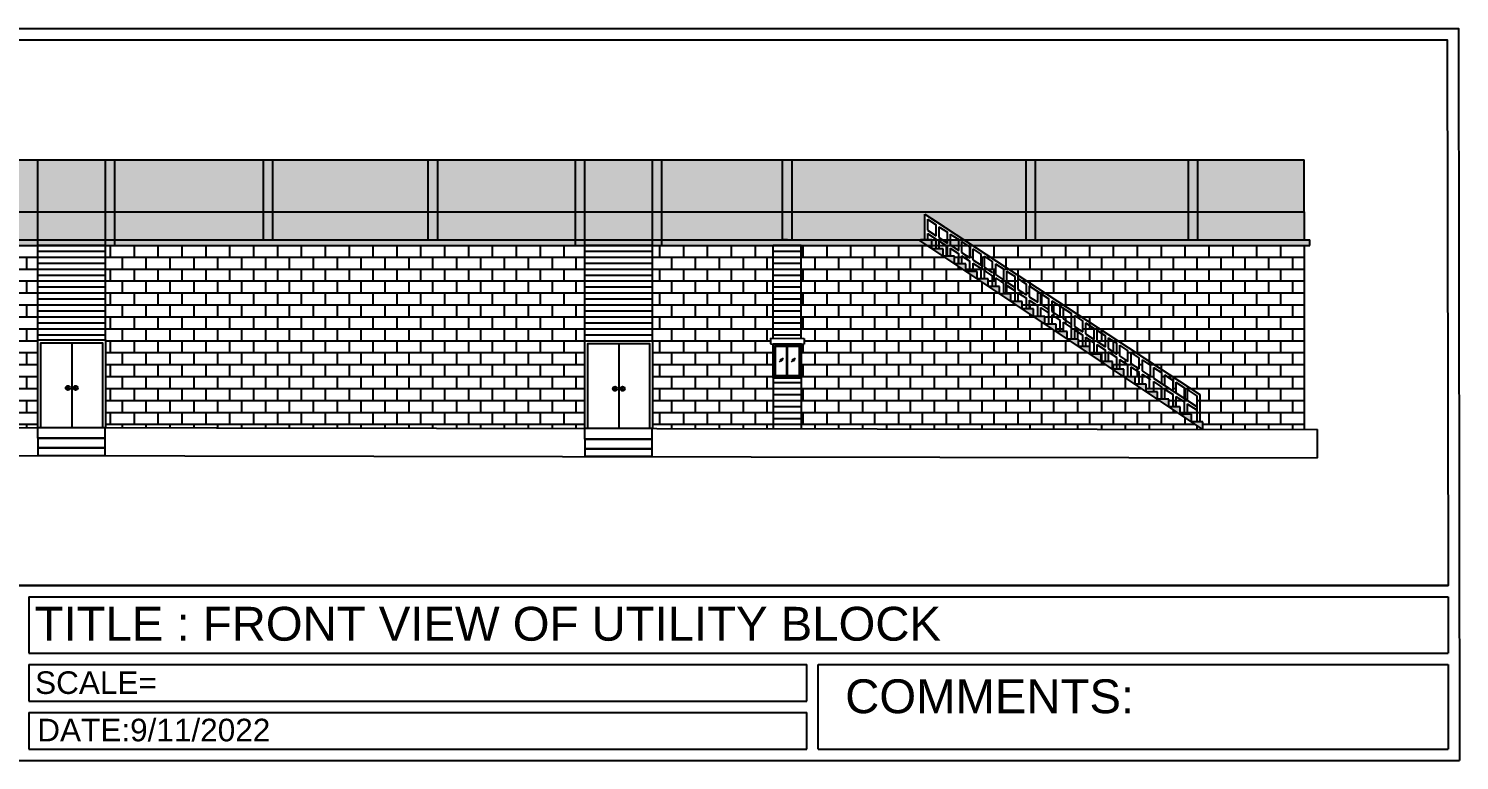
# Model space of a CAD drawing. Header units: inches. Extents: x 2770 to 5455, y -1794 to 2520.
# Drawn here: x 3809 to 5330, y -1794 to -1016 of the extents above; entities that cross this region are included whole.
import ezdxf

# ---------------------------------------------------------------- set-up
doc = ezdxf.new("R2010")
doc.units = ezdxf.units.IN
for name, color, linetype in [('bricks', 202, 'Continuous'), ('doors and windows', 220, 'Continuous'), ('elevation', 92, 'Continuous')]:
    doc.layers.add(name, color=color, linetype=linetype)
doc.styles.get("Standard").update_dxf_attribs({"font": 'arial.ttf', "height": 42})
pattern_1 = [(0, (-1349.237, -2769.8536), (1e-15, 6.35), [])]
pattern_2 = [(0, (-1349.237, -2769.854), (0, 12.7), []), (90, (-1349.237, -2769.854), (-25.4, 2e-15), [12.7, -12.7]), (90, (-1336.537, -2769.854), (-25.4, 2e-15), [-12.7, 12.7])]
pattern_3 = [(50, (-1349.237, -2769.8536), (4.5546167, -0.3984771), [0.47625, -5.23875]), (355, (-1349.237, -2769.8536), (-0.8810855, 4.776421), [0.381, -4.1910146]), (100.451445, (-1348.8574, -2769.8868), (3.6735312, 4.3779438), [0.4047502, -4.452256]), (46.1842, (-1349.237, -2768.5836), (6.776976, -1.051058), [0.714375, -7.858125]), (96.63556, (-1348.672, -2768.671), (5.9351034, 6.185653), [0.6071256, -6.67839]), (351.18415, (-1349.237, -2768.5836), (5.935103, 6.185653), [0.571499, -6.286493]), (21, (-1348.602, -2768.901), (3.7903598, -2.55663), [0.47625, -5.23875]), (326, (-1348.602, -2768.901), (1.5450507, 4.604699), [0.381, -4.191]), (71.451445, (-1348.286, -2769.114), (5.3354105, 2.0480692), [0.4047502, -4.4522484]), (37.5, (-1349.237, -2769.8536), (0.0772151, 2.11387597), [0, -4.1402, 0, -4.2545, 0, -4.206875]), (7.5, (-1349.237, -2769.8536), (1.6704916, 2.5045144), [0, -2.4257, 0, -4.04495, 0, -1.603375]), (327.5, (-1350.653, -2769.8536), (3.3897649, -0.1432186), [0, -1.5875, 0, -4.953, 0, -6.57225]), (317.5, (-1351.288, -2769.8536), (3.7032295, 0.6356623), [0, -2.06375, 0, -3.2893, 0, -4.66725])]
pattern_4 = [(50, (-1349.237, -2769.8536), (1.8218467, -0.15939086), [0.1905, -2.0955]), (355, (-1349.237, -2769.8536), (-0.3524342, 1.91056845), [0.1524, -1.67640584]), (100.451445, (-1349.0851, -2769.8669), (1.46941247, 1.7511775), [0.1619001, -1.78090245]), (46.1842, (-1349.237, -2769.3456), (2.7107904, -0.4204233), [0.28575, -3.14325]), (96.635558, (-1349.011, -2769.3806), (2.3740413, 2.4742612), [0.2428502, -2.6713561]), (351.18415, (-1349.237, -2769.3456), (2.3740413, 2.4742612), [0.2285997, -2.5145973]), (21, (-1348.983, -2769.4726), (1.5161439, -1.02265198), [0.1905, -2.0955]), (326, (-1348.983, -2769.4726), (0.6180203, 1.84187966), [0.1524, -1.6764]), (71.451445, (-1348.8566, -2769.5578), (2.1341642, 0.8192277), [0.1619001, -1.7808994]), (37.5, (-1349.2369, -2769.8536), (0.03088603, 0.84555039), [0, -1.65608, 0, -1.7018, 0, -1.68275]), (7.5, (-1349.2369, -2769.8536), (0.66819663, 1.00180575), [0, -0.97028, 0, -1.61798, 0, -0.64135]), (327.5, (-1349.80335, -2769.8536), (1.35590595, -0.05728744), [0, -0.635, 0, -1.9812, 0, -2.6289]), (317.5, (-1350.0573, -2769.8536), (1.48129181, 0.2542649), [0, -0.8255, 0, -1.31572, 0, -1.8669])]

msp = doc.modelspace()

# ---------------------------------------------------------------- hatches: boundary and pattern name
at = {"true_color": 0x636466}
h = msp.add_hatch(dxfattribs=at)
h.set_pattern_fill('AR-CONC', color=251, scale=0.01)
h.set_pattern_definition(pattern_4)
h.paths.add_polyline_path([(3490.9, -1155.3), (3480.9, -1155.3), (3480.9, -1210.3), (3490.9, -1210.3)])
h.paths.add_polyline_path([(3490.9, -1210.3), (3480.9, -1210.3), (3480.9, -1240.3), (3490.9, -1240.3)])
h.paths.add_polyline_path([(3640.8, -1155.3), (3630.8, -1155.3), (3630.8, -1210.3), (3640.8, -1210.3)])
h.paths.add_polyline_path([(3640.8, -1210.3), (3630.8, -1210.3), (3630.8, -1240.3), (3640.8, -1240.3)])
h.paths.add_polyline_path([(3818.7, -1155.3), (3808.7, -1155.3), (3808.7, -1210.3), (3818.7, -1210.3)])
h.paths.add_polyline_path([(3818.7, -1210.3), (3808.7, -1210.3), (3808.7, -1240.3), (3818.7, -1240.3)])
h.paths.add_polyline_path([(3900.4, -1155.3), (3890.4, -1155.3), (3890.4, -1210.3), (3900.4, -1210.3)])
h.paths.add_polyline_path([(3900.4, -1210.3), (3890.4, -1210.3), (3890.4, -1240.3), (3900.4, -1240.3)])
h.paths.add_polyline_path([(4068.2, -1155.3), (4058.2, -1155.3), (4058.2, -1210.3), (4068.2, -1210.3)])
h.paths.add_polyline_path([(4068.2, -1210.3), (4058.2, -1210.3), (4058.2, -1240.3), (4068.2, -1240.3)])
h.paths.add_polyline_path([(4243.5, -1155.3), (4233.5, -1155.3), (4233.5, -1210.3), (4243.5, -1210.3)])
h.paths.add_polyline_path([(4243.5, -1210.3), (4233.5, -1210.3), (4233.5, -1240.3), (4243.5, -1240.3)])
h.paths.add_polyline_path([(4400.4, -1155.3), (4390.4, -1155.3), (4390.4, -1210.3), (4400.4, -1210.3)])
h.paths.add_polyline_path([(4400.4, -1210.3), (4390.4, -1210.3), (4390.4, -1240.3), (4400.4, -1240.3)])
h.paths.add_polyline_path([(4482.2, -1155.3), (4472.2, -1155.3), (4472.2, -1210.3), (4482.2, -1210.3)])
h.paths.add_polyline_path([(4482.2, -1210.3), (4472.2, -1210.3), (4472.2, -1240.3), (4482.2, -1240.3)])
h.paths.add_polyline_path([(4620.7, -1155.3), (4610.7, -1155.3), (4610.7, -1210.3), (4620.7, -1210.3)])
h.paths.add_polyline_path([(4620.7, -1210.3), (4610.7, -1210.3), (4610.7, -1240.3), (4615.7, -1240.3), (4620.7, -1240.3)])
h.paths.add_polyline_path([(4879.2, -1155.3), (4869.2, -1155.3), (4869.2, -1210.3), (4879.2, -1210.3)])
h.paths.add_polyline_path([(4879.2, -1210.3), (4869.2, -1210.3), (4869.2, -1240.3), (4879.2, -1240.3)])
h.paths.add_polyline_path([(5051.8, -1155.3), (5041.8, -1155.3), (5041.8, -1210.3), (5051.8, -1210.3)])
h.paths.add_polyline_path([(5051.8, -1210.3), (5041.8, -1210.3), (5041.8, -1240.3), (5051.8, -1240.3)])
h = msp.add_hatch(dxfattribs=at)
h.set_pattern_fill('AR-CONC', color=251, scale=0.01)
h.set_pattern_definition(pattern_4)
h.paths.add_polyline_path([(3311.4, -1240.3), (3212.8, -1240.3), (3212.8, -1246.3), (3311.4, -1246.3)])
h.paths.add_polyline_path([(3808.7, -1240.3), (3321.4, -1240.3), (3321.4, -1246.3), (3808.7, -1246.3)])
h.paths.add_polyline_path([(4390.4, -1240.3), (3900.4, -1240.3), (3900.4, -1246.3), (4390.4, -1246.3)])
h.paths.add_polyline_path([(4472.2, -1240.3), (4400.4, -1240.3), (4400.4, -1246.3), (4472.2, -1246.3)])
h.paths.add_polyline_path([(4482.2, -1240.3), (4472.2, -1240.3), (4472.2, -1246.3), (4482.2, -1246.3)])
h.paths.add_polyline_path([(4755.4, -1240.3), (4482.2, -1240.3), (4482.2, -1246.3), (4764.4, -1246.3)])
h.paths.add_polyline_path([(5171.4, -1240.3), (4803.9, -1240.3), (4813, -1246.3), (5171.4, -1246.3)])
h.paths.add_polyline_path([(4797.9, -1240.3), (4788.9, -1240.3), (4788.9, -1245.6), (4790, -1246.3), (4797.9, -1246.3)])
h.paths.add_polyline_path([(4803.9, -1240.3), (4797.9, -1240.3), (4797.9, -1246.3), (4800.9, -1246.3), (4800.9, -1242), (4807.6, -1246.3), (4812.9, -1246.3), (4812.9, -1246.2)])
h.paths.add_polyline_path([(4773.9, -1240.3), (4769.4, -1240.3), (4769.4, -1246.3), (4773.9, -1246.3)])
h.paths.add_polyline_path([(4776.9, -1241.3), (4784.5, -1246.3), (4790, -1246.3), (4788.9, -1245.6), (4788.9, -1240.3), (4785.9, -1240.3), (4785.9, -1243.7), (4780.8, -1240.3), (4773.9, -1240.3), (4773.9, -1246.3), (4776.9, -1246.3)])
h.paths.add_polyline_path([(4400.4, -1240.3), (4390.4, -1240.3), (4390.4, -1246.3), (4400.4, -1246.3)])
h.paths.add_polyline_path([(3890.4, -1240.3), (3818.7, -1240.3), (3818.7, -1246.3), (3890.4, -1246.3)])
h.paths.add_polyline_path([(3900.4, -1240.3), (3890.4, -1240.3), (3890.4, -1246.3), (3900.4, -1246.3)])
h.paths.add_polyline_path([(3818.7, -1240.3), (3808.7, -1240.3), (3808.7, -1246.3), (3818.7, -1246.3)])
at = {"true_color": 0xffffff}
h = msp.add_hatch(dxfattribs=at)
h.set_pattern_fill('AR-CONC', scale=0.025)
h.set_pattern_definition(pattern_3)
h.paths.add_polyline_path([(4769.4, -1240.3), (4757.4, -1240.3), (4755.4, -1240.3), (4764.4, -1246.3), (4769.4, -1246.3)])
h.paths.add_polyline_path([(4781.4, -1249.7), (4781.4, -1257.7), (4769.4, -1249.7)])
h.paths.add_polyline_path([(4793.4, -1257.7), (4781.4, -1257.7), (4781.4, -1257.7), (4793.4, -1265.7), (4793.4, -1265.7)])
h.paths.add_polyline_path([(4817.4, -1273.7), (4817.4, -1281.7), (4805.4, -1273.7)])
h.paths.add_polyline_path([(4829.4, -1281.7), (4817.4, -1281.7), (4817.4, -1281.7), (4829.4, -1289.7), (4829.4, -1289.7)])
h.paths.add_polyline_path([(4853.4, -1297.7), (4853.4, -1305.7), (4841.4, -1297.7)])
h.paths.add_polyline_path([(4865.4, -1305.7), (4853.4, -1305.7), (4853.4, -1305.7), (4865.4, -1313.7), (4865.4, -1313.7)])
h.paths.add_polyline_path([(4889.4, -1321.7), (4889.4, -1329.7), (4877.4, -1321.7)])
h.paths.add_polyline_path([(4937.4, -1353.7), (4937.4, -1361.7), (4925.4, -1353.7)])
h.paths.add_polyline_path([(4925.4, -1345.7), (4925.4, -1353.7), (4913.4, -1345.7)])
h.paths.add_polyline_path([(4901.4, -1329.7), (4889.4, -1329.7), (4889.4, -1329.7), (4901.4, -1337.7), (4901.4, -1337.7)])
h.paths.add_polyline_path([(4949.4, -1361.7), (4937.4, -1361.7), (4937.4, -1361.7), (4949.4, -1369.7), (4949.4, -1369.7)])
h.paths.add_polyline_path([(4985.4, -1385.7), (4985.4, -1393.7), (4973.4, -1385.7)])
h.paths.add_polyline_path([(4997.4, -1393.7), (4985.4, -1393.7), (4985.4, -1393.7), (4997.4, -1401.7), (4997.4, -1401.7)])
h.paths.add_polyline_path([(5021.4, -1409.7), (5021.4, -1417.7), (5009.4, -1409.7)])
h.paths.add_polyline_path([(5033.4, -1417.7), (5021.4, -1417.7), (5021.4, -1417.7), (5033.4, -1425.7), (5033.4, -1425.7)])
h.paths.add_polyline_path([(5045.4, -1425.7), (5033.4, -1425.7), (5045.4, -1433.7), (5045.4, -1433.7)])
h = msp.add_hatch(dxfattribs=at)
h.set_pattern_fill('AR-CONC', scale=0.025)
h.set_pattern_definition(pattern_3)
h.paths.add_polyline_path([(4805.4, -1265.7), (4805.4, -1273.7), (4793.4, -1265.7)])
h.paths.add_polyline_path([(4841.4, -1289.7), (4841.4, -1297.7), (4829.4, -1289.7)])
h.paths.add_polyline_path([(4877.4, -1313.7), (4877.4, -1321.7), (4865.4, -1313.7)])
h.paths.add_polyline_path([(4913.4, -1337.7), (4913.4, -1345.7), (4901.4, -1337.7)])
h.paths.add_polyline_path([(4961.4, -1369.7), (4961.4, -1377.7), (4949.4, -1369.7)])
h.paths.add_polyline_path([(4973.4, -1377.7), (4961.4, -1377.7), (4961.4, -1377.7), (4973.4, -1385.7), (4973.4, -1385.7)])
h.paths.add_polyline_path([(5009.4, -1401.7), (5009.4, -1409.7), (4997.4, -1401.7)])
h.paths.add_polyline_path([(5057.4, -1433.7), (5057.4, -1441.7), (5045.4, -1433.7)])
at = {"layer": 'bricks', "true_color": 0xa953a0}
h = msp.add_hatch(dxfattribs=at)
h.set_pattern_fill('BRICK', color=215, scale=2)
h.set_pattern_definition(pattern_2)
h.paths.add_polyline_path([(3311.4, -1155.3), (3212.8, -1155.3), (3212.8, -1210.3), (3311.4, -1210.3)])
h.paths.add_polyline_path([(3480.9, -1155.3), (3321.4, -1155.3), (3321.4, -1210.3), (3480.9, -1210.3)])
h.paths.add_polyline_path([(3311.4, -1210.3), (3212.8, -1210.3), (3212.8, -1240.3), (3311.4, -1240.3)])
h.paths.add_polyline_path([(3480.9, -1210.3), (3321.4, -1210.3), (3321.4, -1240.3), (3480.9, -1240.3)])
h.paths.add_polyline_path([(3630.8, -1155.3), (3490.9, -1155.3), (3490.9, -1210.3), (3630.8, -1210.3)])
h.paths.add_polyline_path([(3630.8, -1210.3), (3490.9, -1210.3), (3490.9, -1240.3), (3630.8, -1240.3)])
h.paths.add_polyline_path([(3808.7, -1155.3), (3640.8, -1155.3), (3640.8, -1210.3), (3808.7, -1210.3)])
h.paths.add_polyline_path([(3808.7, -1210.3), (3640.8, -1210.3), (3640.8, -1240.3), (3808.7, -1240.3)])
h.paths.add_polyline_path([(3890.4, -1155.3), (3818.7, -1155.3), (3818.7, -1210.3), (3890.4, -1210.3)])
h.paths.add_polyline_path([(3890.4, -1210.3), (3818.7, -1210.3), (3818.7, -1240.3), (3890.4, -1240.3)])
h.paths.add_polyline_path([(4058.2, -1155.3), (3900.4, -1155.3), (3900.4, -1210.3), (4058.2, -1210.3)])
h.paths.add_polyline_path([(4058.2, -1210.3), (3900.4, -1210.3), (3900.4, -1240.3), (4058.2, -1240.3)])
h.paths.add_polyline_path([(4233.5, -1155.3), (4068.2, -1155.3), (4068.2, -1210.3), (4233.5, -1210.3)])
h.paths.add_polyline_path([(4233.5, -1210.3), (4068.2, -1210.3), (4068.2, -1240.3), (4233.5, -1240.3)])
h.paths.add_polyline_path([(4390.4, -1155.3), (4243.5, -1155.3), (4243.5, -1210.3), (4390.4, -1210.3)])
h.paths.add_polyline_path([(4390.4, -1210.3), (4243.5, -1210.3), (4243.5, -1240.3), (4390.4, -1240.3)])
h.paths.add_polyline_path([(4472.2, -1155.3), (4400.4, -1155.3), (4400.4, -1210.3), (4472.2, -1210.3)])
h.paths.add_polyline_path([(4472.2, -1210.3), (4400.4, -1210.3), (4400.4, -1240.3), (4472.2, -1240.3)])
h.paths.add_polyline_path([(4610.7, -1155.3), (4482.2, -1155.3), (4482.2, -1210.3), (4610.7, -1210.3)])
h.paths.add_polyline_path([(4610.7, -1210.3), (4482.2, -1210.3), (4482.2, -1240.3), (4610.7, -1240.3)])
h.paths.add_polyline_path([(4869.2, -1155.3), (4620.7, -1155.3), (4620.7, -1210.3), (4869.2, -1210.3)])
h.paths.add_polyline_path([(4761.9, -1212.8), (4782, -1226), (4803.9, -1240.3), (4869.2, -1240.3), (4869.2, -1210.3), (4620.7, -1210.3), (4620.7, -1240.3), (4761.9, -1240.3), (4761.9, -1222.3)])
h.paths.add_polyline_path([(5041.8, -1155.3), (4879.2, -1155.3), (4879.2, -1210.3), (5041.8, -1210.3)])
h.paths.add_polyline_path([(5041.8, -1210.3), (4879.2, -1210.3), (4879.2, -1240.3), (5041.8, -1240.3)])
h.paths.add_polyline_path([(5165.4, -1155.3), (5051.8, -1155.3), (5051.8, -1210.3), (5165.4, -1210.3)])
h.paths.add_polyline_path([(5165.4, -1210.3), (5051.8, -1210.3), (5051.8, -1240.3), (5165.4, -1240.3)])
at = {"layer": 'bricks', "true_color": 0x2776bb}
h = msp.add_hatch(dxfattribs=at)
h.set_pattern_fill('BRICK', color=152, scale=2)
h.set_pattern_definition(pattern_2)
h.paths.add_polyline_path([(3818.7, -1346.6), (3818.7, -1246.3), (3649.7, -1246.3), (3649.7, -1343.3), (3652.7, -1343.3), (3652.7, -1349.3), (3649.7, -1349.3), (3649.7, -1385.3), (3649.7, -1439.3), (3818.7, -1439.6)])
h = msp.add_hatch(dxfattribs=at)
h.set_pattern_fill('BRICK', color=152, scale=2)
h.set_pattern_definition(pattern_2)
h.paths.add_polyline_path([(4400.4, -1246.3), (3890.4, -1246.3), (3890.4, -1346.6), (3890.4, -1439.7), (4400.4, -1440.6), (4400.4, -1347.5)])
h = msp.add_hatch(dxfattribs=at)
h.set_pattern_fill('BRICK', color=152, scale=2)
h.set_pattern_definition(pattern_2)
h.paths.add_polyline_path([(4600.7, -1246.3), (4472.2, -1246.3), (4472.2, -1347.5), (4472.2, -1440.7), (4600.7, -1440.9), (4600.7, -1386.9), (4600.7, -1350.9), (4597.7, -1350.9), (4597.7, -1344.9), (4600.7, -1344.9)])
at = {"layer": 'bricks'}
h = msp.add_hatch(dxfattribs=at)
h.set_pattern_fill('BRICK', color=5, scale=2)
h.set_pattern_definition(pattern_2)
h.paths.add_polyline_path([(4764.4, -1246.3), (4630.5, -1246.3), (4630.5, -1345), (4633.5, -1345), (4633.5, -1351), (4630.5, -1351), (4630.5, -1387), (4630.5, -1441), (5057.4, -1441.7)])
h.paths.add_polyline_path([(5165.4, -1246.3), (4813, -1246.3), (5054.4, -1404.7), (5054.4, -1433.7), (5057.4, -1433.7), (5057.4, -1441.7), (5165.4, -1441.8)])
h = msp.add_hatch(dxfattribs=at)
h.set_pattern_fill('BRICK', color=5, scale=2)
h.set_pattern_definition(pattern_2)
h.paths.add_polyline_path([(4785.9, -1247.2), (4784.5, -1246.3), (4776.9, -1246.3), (4776.9, -1249.7), (4781.4, -1249.7), (4781.4, -1257.7), (4785.9, -1257.7)])
h.paths.add_polyline_path([(4809.9, -1247.9), (4807.6, -1246.3), (4800.9, -1246.3), (4800.9, -1253.5), (4809.9, -1259.4), (4809.9, -1255.7)])
h.paths.add_polyline_path([(4824.9, -1272.8), (4824.9, -1281.7), (4829.4, -1281.7), (4829.4, -1289.7), (4833.9, -1289.7), (4833.9, -1278.7)])
h.paths.add_polyline_path([(4821.9, -1270.9), (4812.9, -1265), (4812.9, -1273.7), (4817.4, -1273.7), (4817.4, -1281.7), (4821.9, -1281.7)])
h.paths.add_polyline_path([(4809.9, -1263), (4800.9, -1257.1), (4800.9, -1265.7), (4805.4, -1265.7), (4805.4, -1273.7), (4809.9, -1273.7)])
h.paths.add_polyline_path([(4788.9, -1249.2), (4788.9, -1257.7), (4793.4, -1257.7), (4793.4, -1265.7), (4797.9, -1265.7), (4797.9, -1255.1)])
h = msp.add_hatch(dxfattribs=at)
h.set_pattern_fill('BRICK', color=5, scale=2)
h.set_pattern_definition(pattern_2)
h.paths.add_polyline_path([(5001.9, -1373.8), (4992.9, -1367.9), (4992.9, -1379.5), (5001.9, -1385.4), (5001.9, -1383.7)], flags=0)
h.paths.add_polyline_path([(5013.9, -1381.7), (5004.9, -1375.8), (5004.9, -1387.3), (5013.9, -1393.2), (5013.9, -1391.7)], flags=0)
h.paths.add_polyline_path([(5025.9, -1389.6), (5016.9, -1383.7), (5016.9, -1395.2), (5025.9, -1401.1), (5025.9, -1399.7)], flags=0)
h.paths.add_polyline_path([(5037.9, -1397.4), (5028.9, -1391.5), (5028.9, -1403.1), (5037.9, -1409), (5037.9, -1407.7)], flags=0)
h.paths.add_polyline_path([(5051.4, -1406.3), (5040.9, -1399.4), (5040.9, -1410.9), (5051.4, -1417.8), (5051.4, -1415.7)], flags=0)
h.paths.add_polyline_path([(5037.9, -1412.6), (5028.9, -1406.7), (5028.9, -1417.7), (5033.4, -1417.7), (5033.4, -1425.7), (5037.9, -1425.7)], flags=17)
h.paths.add_polyline_path([(5040.9, -1414.5), (5040.9, -1425.7), (5045.4, -1425.7), (5045.4, -1433.7), (5051.4, -1433.7), (5051.4, -1421.4)], flags=17)
h.paths.add_polyline_path([(5013.9, -1396.8), (5004.9, -1390.9), (5004.9, -1401.7), (5009.4, -1401.7), (5009.4, -1409.7), (5013.9, -1409.7)], flags=16)
h.paths.add_polyline_path([(5004.9, -1390.9), (5013.9, -1396.8), (5013.9, -1409.7), (5016.9, -1409.7), (5016.9, -1398.8), (5025.9, -1404.7), (5025.9, -1404.7), (5025.9, -1417.7), (5028.9, -1417.7), (5028.9, -1406.7), (5037.9, -1412.6), (5037.9, -1425.7), (5040.9, -1425.7), (5040.9, -1414.5), (5051.4, -1421.4), (5051.4, -1433.7), (5054.4, -1433.7), (5054.4, -1404.7), (4813, -1246.3), (4807.6, -1246.3), (4809.9, -1247.9), (4809.9, -1255.7), (4809.9, -1259.4), (4800.9, -1253.5), (4800.9, -1246.3), (4797.9, -1246.3), (4797.9, -1247.7), (4797.9, -1251.5), (4790, -1246.3), (4784.5, -1246.3), (4785.9, -1247.2), (4785.9, -1257.7), (4788.9, -1257.7), (4788.9, -1249.2), (4797.9, -1255.1), (4797.9, -1255.1), (4797.9, -1265.7), (4800.9, -1265.7), (4800.9, -1257.1), (4809.9, -1263), (4809.9, -1263), (4809.9, -1273.7), (4812.9, -1273.7), (4812.9, -1265), (4821.9, -1270.8), (4821.9, -1270.9), (4821.9, -1281.7), (4824.9, -1281.7), (4824.9, -1272.8), (4833.9, -1278.7), (4833.9, -1278.7), (4833.9, -1289.7), (4836.9, -1289.7), (4836.9, -1280.7), (4845.9, -1286.6), (4845.9, -1286.6), (4845.9, -1297.7), (4848.9, -1297.7), (4848.9, -1288.6), (4857.9, -1294.5), (4857.9, -1290.9), (4848.9, -1285), (4848.9, -1273.4), (4857.9, -1279.3), (4857.9, -1287.7), (4857.9, -1305.7), (4860.9, -1305.7), (4860.9, -1296.4), (4869.9, -1302.3), (4869.9, -1302.3), (4869.9, -1313.7), (4872.9, -1313.7), (4872.9, -1304.3), (4881.9, -1310.2), (4881.9, -1321.7), (4884.9, -1321.7), (4884.9, -1312.2), (4893.9, -1318.1), (4893.9, -1314.5), (4884.9, -1308.6), (4884.9, -1297.1), (4881.9, -1295.1), (4881.9, -1303.7), (4881.9, -1306.6), (4872.9, -1300.7), (4872.9, -1289.2), (4893.9, -1303), (4893.9, -1311.7), (4893.9, -1329.7), (4896.9, -1329.7), (4896.9, -1320.1), (4905.9, -1326), (4905.9, -1337.7), (4908.9, -1337.7), (4908.9, -1327.9), (4917.9, -1333.8), (4917.9, -1330.2), (4908.9, -1324.3), (4908.9, -1312.8), (4905.9, -1310.8), (4905.9, -1319.7), (4905.9, -1322.4), (4896.9, -1316.5), (4896.9, -1304.9), (4917.9, -1318.7), (4917.9, -1327.7), (4917.9, -1345.7), (4920.9, -1345.7), (4920.9, -1335.8), (4929.9, -1341.7), (4929.9, -1353.7), (4932.9, -1353.7), (4932.9, -1343.7), (4941.9, -1349.6), (4941.9, -1349.6), (4941.9, -1361.7), (4944.9, -1361.7), (4944.9, -1351.6), (4953.9, -1357.4), (4953.9, -1357.5), (4953.9, -1369.7), (4956.9, -1369.7), (4956.9, -1359.4), (4965.9, -1365.3), (4965.9, -1365.3), (4965.9, -1377.7), (4968.9, -1377.7), (4968.9, -1367.3), (4977.9, -1373.2), (4977.9, -1373.2), (4977.9, -1385.7), (4980.9, -1385.7), (4980.9, -1375.2), (4989.9, -1381), (4989.9, -1381.1), (4989.9, -1393.7), (4997.4, -1393.7), (4997.4, -1401.7), (5004.9, -1401.7)])
h.paths.add_polyline_path([(5004.9, -1387.3), (5004.9, -1375.8), (5013.9, -1381.7), (5013.9, -1391.7), (5013.9, -1393.2), (5016.9, -1395.2), (5016.9, -1383.7), (5025.9, -1389.6), (5025.9, -1399.7), (5025.9, -1401.1), (5028.9, -1403.1), (5028.9, -1391.5), (5037.9, -1397.4), (5037.9, -1407.7), (5037.9, -1409), (5040.9, -1410.9), (5040.9, -1399.4), (5051.4, -1406.3), (5051.4, -1415.7), (5051.4, -1417.8)], flags=16)
h.paths.add_polyline_path([(5001.9, -1385.4), (4992.9, -1379.5), (4992.9, -1367.9), (5001.9, -1373.8), (5001.9, -1383.7)], flags=16)
h.paths.add_polyline_path([(4989.9, -1377.5), (4980.9, -1371.6), (4980.9, -1360), (4989.9, -1365.9), (4989.9, -1375.7)], flags=16)
h.paths.add_polyline_path([(4977.9, -1369.6), (4968.9, -1363.7), (4968.9, -1352.2), (4977.9, -1358.1), (4977.9, -1367.7)], flags=16)
h.paths.add_polyline_path([(4965.9, -1361.7), (4956.9, -1355.8), (4956.9, -1344.3), (4965.9, -1350.2), (4965.9, -1359.7)], flags=16)
h.paths.add_polyline_path([(4953.9, -1353.9), (4944.9, -1348), (4944.9, -1336.4), (4953.9, -1342.3), (4953.9, -1351.7)], flags=16)
h.paths.add_polyline_path([(4941.9, -1346), (4932.9, -1340.1), (4932.9, -1328.5), (4941.9, -1334.5), (4941.9, -1343.7)], flags=16)
h.paths.add_polyline_path([(4929.9, -1338.1), (4920.9, -1332.2), (4920.9, -1320.7), (4929.9, -1326.6), (4929.9, -1335.7)], flags=16)
h.paths.add_polyline_path([(4869.9, -1298.8), (4860.9, -1292.9), (4860.9, -1281.3), (4869.9, -1287.2), (4869.9, -1295.7)], flags=16)
h.paths.add_polyline_path([(4845.9, -1283), (4836.9, -1277.1), (4836.9, -1265.6), (4845.9, -1271.5), (4845.9, -1279.7)], flags=16)
h.paths.add_polyline_path([(4821.9, -1267.3), (4812.9, -1261.4), (4812.9, -1249.8), (4821.9, -1255.7), (4821.9, -1263.7)], flags=16)
h.paths.add_polyline_path([(4893.9, -1303), (4884.9, -1297.1), (4884.9, -1308.6), (4893.9, -1314.5), (4893.9, -1311.7)], flags=17)
h.paths.add_polyline_path([(4881.9, -1310.2), (4872.9, -1304.3), (4872.9, -1313.7), (4877.4, -1313.7), (4877.4, -1321.7), (4881.9, -1321.7)], flags=17)
h.paths.add_polyline_path([(4869.9, -1302.3), (4869.9, -1302.3), (4860.9, -1296.4), (4860.9, -1305.7), (4865.4, -1305.7), (4865.4, -1313.7), (4869.9, -1313.7)], flags=17)
h.paths.add_polyline_path([(4848.9, -1288.6), (4848.9, -1297.7), (4853.4, -1297.7), (4853.4, -1305.7), (4857.9, -1305.7), (4857.9, -1294.5)], flags=17)
h.paths.add_polyline_path([(4857.9, -1279.3), (4848.9, -1273.4), (4848.9, -1285), (4857.9, -1290.9), (4857.9, -1287.7)], flags=17)
h.paths.add_polyline_path([(4905.9, -1310.8), (4896.9, -1304.9), (4896.9, -1316.5), (4905.9, -1322.4), (4905.9, -1319.7)], flags=17)
h.paths.add_polyline_path([(4893.9, -1318.1), (4884.9, -1312.2), (4884.9, -1321.7), (4889.4, -1321.7), (4889.4, -1329.7), (4893.9, -1329.7)], flags=17)
h.paths.add_polyline_path([(4917.9, -1318.7), (4908.9, -1312.8), (4908.9, -1324.3), (4917.9, -1330.2), (4917.9, -1327.7)], flags=17)
h.paths.add_polyline_path([(4896.9, -1320.1), (4896.9, -1329.7), (4901.4, -1329.7), (4901.4, -1337.7), (4905.9, -1337.7), (4905.9, -1326)], flags=17)
h.paths.add_polyline_path([(4929.9, -1326.6), (4920.9, -1320.7), (4920.9, -1332.2), (4929.9, -1338.1), (4929.9, -1335.7)], flags=0)
h.paths.add_polyline_path([(4929.9, -1341.7), (4920.9, -1335.8), (4920.9, -1345.7), (4925.4, -1345.7), (4925.4, -1353.7), (4929.9, -1353.7)], flags=17)
h.paths.add_polyline_path([(4941.9, -1334.5), (4932.9, -1328.5), (4932.9, -1340.1), (4941.9, -1346), (4941.9, -1343.7)], flags=16)
h.paths.add_polyline_path([(4941.9, -1349.6), (4941.9, -1349.6), (4932.9, -1343.7), (4932.9, -1353.7), (4937.4, -1353.7), (4937.4, -1361.7), (4941.9, -1361.7)], flags=17)
h.paths.add_polyline_path([(4953.9, -1342.3), (4944.9, -1336.4), (4944.9, -1348), (4953.9, -1353.9), (4953.9, -1351.7)], flags=16)
h.paths.add_polyline_path([(4953.9, -1357.5), (4944.9, -1351.6), (4944.9, -1361.7), (4949.4, -1361.7), (4949.4, -1369.7), (4953.9, -1369.7)], flags=17)
h.paths.add_polyline_path([(4965.9, -1350.2), (4956.9, -1344.3), (4956.9, -1355.8), (4965.9, -1361.7), (4965.9, -1359.7)], flags=16)
h.paths.add_polyline_path([(4965.9, -1365.3), (4956.9, -1359.4), (4956.9, -1369.7), (4961.4, -1369.7), (4961.4, -1377.7), (4965.9, -1377.7)], flags=17)
h.paths.add_polyline_path([(4977.9, -1358.1), (4968.9, -1352.2), (4968.9, -1363.7), (4977.9, -1369.6), (4977.9, -1367.7)], flags=0)
h.paths.add_polyline_path([(4989.9, -1365.9), (4980.9, -1360), (4980.9, -1371.6), (4989.9, -1377.5), (4989.9, -1375.7)], flags=0)
h.paths.add_polyline_path([(4977.9, -1373.2), (4977.9, -1373.2), (4968.9, -1367.3), (4968.9, -1377.7), (4973.4, -1377.7), (4973.4, -1385.7), (4977.9, -1385.7)], flags=17)
h.paths.add_polyline_path([(4989.9, -1381.1), (4989.9, -1381), (4980.9, -1375.2), (4980.9, -1385.7), (4985.4, -1385.7), (4985.4, -1393.7), (4989.9, -1393.7)], flags=17)
h.paths.add_polyline_path([(5025.9, -1404.7), (5025.9, -1404.7), (5016.9, -1398.8), (5016.9, -1409.7), (5021.4, -1409.7), (5021.4, -1417.7), (5025.9, -1417.7)], flags=16)
at = {"layer": 'elevation'}
h = msp.add_hatch(dxfattribs=at)
h.set_pattern_fill('ANSI31', color=256, scale=2, angle=315)
h.set_pattern_definition(pattern_1)
h.paths.add_polyline_path([(3890.4, -1240.3), (3818.7, -1240.3), (3818.7, -1346.6), (3890.4, -1346.6)])
h.paths.add_polyline_path([(4472.2, -1240.3), (4400.4, -1240.3), (4400.4, -1347.5), (4472.2, -1347.5)])
h = msp.add_hatch(dxfattribs=at)
h.set_pattern_fill('ANSI31', color=256, scale=2, angle=315)
h.set_pattern_definition(pattern_1)
h.paths.add_polyline_path([(4630.5, -1387), (4600.7, -1387), (4600.7, -1440.9), (4630.5, -1441)])
h.paths.add_polyline_path([(4630.5, -1240.3), (4600.7, -1240.3), (4600.7, -1344.9), (4630.5, -1345)])

# ---------------------------------------------------------------- linework, layer by layer
for p, q in [((3212.8, -1155.3), (5165.4, -1155.3)), ((3818.7, -1246.3), (3818.7, -1155.3)), ((3890.4, -1246.3), (3890.4, -1155.3)), ((3900.4, -1246.3), (3900.4, -1155.3)), ((4058.2, -1155.3), (4058.2, -1240.3)), ((4068.2, -1155.3), (4068.2, -1240.3)), ((4233.5, -1155.3), (4233.5, -1240.3)), ((4243.5, -1155.3), (4243.5, -1240.3)), ((4390.4, -1246.3), (4390.4, -1155.3)), ((4400.4, -1246.3), (4400.4, -1155.3)), ((4472.2, -1246.3), (4472.2, -1155.3)), ((4482.2, -1246.3), (4482.2, -1155.3)), ((4610.7, -1240.3), (4610.7, -1155.3)), ((4620.7, -1240.3), (4620.7, -1155.3)), ((4869.2, -1155.3), (4869.2, -1240.3)), ((4879.2, -1155.3), (4879.2, -1240.3)), ((5041.8, -1155.3), (5041.8, -1240.3)), ((5051.8, -1155.3), (5051.8, -1240.3)), ((5165.4, -1210.3), (5165.4, -1155.3)), ((3036.3, -1210.3), (5165.4, -1210.3)), ((4761.9, -1212.8), (5054.4, -1404.7)), ((4761.9, -1222.3), (4761.9, -1212.8)), ((4761.9, -1212.8), (4782, -1226)), ((4762.9, -1210.3), (4763.9, -1210.3)), ((5165.4, -1210.3), (5165.4, -1240.3)), ((5165.4, -1210.3), (5165.4, -1240.3)), ((4761.9, -1240.3), (4761.9, -1222.3)), ((4761.9, -1227.9), (4761.9, -1227.9)), ((4761.9, -1227.9), (4761.9, -1227.9)), ((4764.9, -1218.3), (4764.9, -1229.9)), ((4764.9, -1218.3), (4773.9, -1224.2)), ((4764.9, -1229.9), (4773.9, -1235.8)), ((4764.9, -1229.9), (4773.9, -1235.8)), ((4773.9, -1231.7), (4773.9, -1224.2)), ((4773.9, -1235.8), (4773.9, -1231.7)), ((4776.9, -1226.2), (4785.9, -1232.1)), ((4776.9, -1226.2), (4776.9, -1237.7)), ((4776.9, -1226.2), (4780.4, -1228.5)), ((4785.9, -1239.7), (4785.9, -1232.1)), ((3030, -1240.3), (5171.4, -1240.3)), ((3030, -1246.3), (5171.4, -1246.3)), ((3818.7, -1346.6), (3818.7, -1246.3)), ((3890.4, -1346.6), (3890.4, -1246.3)), ((4390.4, -1246.3), (4390.4, -1240.3)), ((4400.4, -1347.5), (4400.4, -1246.3)), ((4472.2, -1347.5), (4472.2, -1246.3)), ((4600.7, -1344.9), (4600.7, -1246.3)), ((4615.7, -1240.3), (4610.7, -1240.3)), ((4610.7, -1240.3), (4610.7, -1240.3)), ((4630.5, -1345), (4630.5, -1246.3)), ((5057.4, -1441.7), (4755.4, -1240.3)), ((4769.4, -1240.3), (4757.4, -1240.3)), ((4761.9, -1240.3), (4761.9, -1240.3)), ((4761.9, -1240.3), (4761.9, -1240.3)), ((4764.9, -1233.4), (4773.9, -1239.4)), ((4764.9, -1233.5), (4764.9, -1240.3)), ((4769.4, -1249.7), (4769.4, -1240.3)), ((4773.9, -1249.7), (4773.9, -1239.4)), ((4776.9, -1237.7), (4782, -1241.1)), ((4776.9, -1237.7), (4785.9, -1243.7)), ((4776.9, -1241.3), (4785.9, -1247.2)), ((4776.9, -1241.3), (4776.9, -1249.7)), ((4785.9, -1243.7), (4785.9, -1239.7)), ((4785.9, -1257.7), (4785.9, -1247.2)), ((4788.9, -1234.1), (4788.9, -1245.6)), ((4788.9, -1234.1), (4797.9, -1240)), ((4788.9, -1245.6), (4797.9, -1251.5)), ((4797.9, -1247.7), (4797.9, -1240)), ((4797.9, -1251.5), (4797.9, -1247.7)), ((4800.9, -1242), (4800.9, -1253.5)), ((4800.9, -1242), (4809.9, -1247.9)), ((4812.9, -1246.2), (4812.9, -1246.3)), ((5165.4, -1240.3), (5171.4, -1240.3)), ((5165.4, -1240.3), (5171.4, -1240.3)), ((5165.4, -1246.3), (5165.4, -1441.8)), ((5171.4, -1246.3), (5171.4, -1240.3)), ((5171.4, -1240.3), (5171.4, -1240.3)), ((4781.4, -1249.7), (4769.4, -1249.7)), ((4773.9, -1249.7), (4773.9, -1249.7)), ((4773.9, -1249.7), (4773.9, -1249.7)), ((4781.4, -1257.7), (4781.4, -1249.7)), ((4793.4, -1257.7), (4781.4, -1257.7)), ((4785.9, -1257.7), (4785.9, -1257.7)), ((4785.9, -1257.7), (4785.9, -1257.7)), ((4788.9, -1249.2), (4797.9, -1255.1)), ((4788.9, -1249.2), (4788.9, -1257.7)), ((4788.9, -1249.2), (4797.9, -1255.1)), ((4793.4, -1265.7), (4793.4, -1257.7)), ((4797.9, -1265.7), (4797.9, -1255.1)), ((4800.9, -1253.5), (4809.9, -1259.4)), ((4800.9, -1257.1), (4809.9, -1263)), ((4800.9, -1257.1), (4800.9, -1265.7)), ((4800.9, -1257.1), (4809.9, -1263)), ((4809.9, -1255.7), (4809.9, -1247.9)), ((4809.9, -1259.4), (4809.9, -1255.7)), ((4812.9, -1249.8), (4821.9, -1255.7)), ((4812.9, -1249.8), (4812.9, -1261.4)), ((4812.9, -1261.4), (4821.9, -1267.3)), ((4821.9, -1263.7), (4821.9, -1255.7)), ((4824.9, -1257.7), (4824.9, -1269.2)), ((4824.9, -1257.7), (4833.9, -1263.6)), ((4805.4, -1265.7), (4793.4, -1265.7)), ((4797.9, -1265.7), (4797.9, -1265.7)), ((4797.9, -1265.7), (4797.9, -1265.7)), ((4805.4, -1273.7), (4805.4, -1265.7)), ((4817.4, -1273.7), (4805.4, -1273.7)), ((4809.9, -1273.7), (4809.9, -1263)), ((4809.9, -1273.7), (4809.9, -1273.7)), ((4809.9, -1273.7), (4809.9, -1273.7)), ((4812.9, -1264.9), (4821.9, -1270.8)), ((4812.9, -1265), (4812.9, -1273.7)), ((4812.9, -1265), (4821.9, -1270.9)), ((4817.4, -1281.7), (4817.4, -1273.7)), ((4821.9, -1267.3), (4821.9, -1263.7)), ((4821.9, -1281.7), (4821.9, -1270.9)), ((4824.9, -1269.2), (4833.9, -1275.1)), ((4824.9, -1272.8), (4833.9, -1278.7)), ((4824.9, -1272.8), (4824.9, -1281.7)), ((4824.9, -1272.8), (4833.9, -1278.7)), ((4833.9, -1271.7), (4833.9, -1263.6)), ((4836.9, -1265.6), (4836.9, -1277.1)), ((4836.9, -1265.6), (4845.9, -1271.5)), ((4836.9, -1277.1), (4845.9, -1283)), ((4845.9, -1279.7), (4845.9, -1271.5)), ((4848.9, -1273.4), (4848.9, -1285)), ((4848.9, -1273.4), (4857.9, -1279.3)), ((4829.4, -1281.7), (4817.4, -1281.7)), ((4821.9, -1281.7), (4821.9, -1281.7)), ((4821.9, -1281.7), (4821.9, -1281.7)), ((4829.4, -1289.7), (4829.4, -1281.7)), ((4841.4, -1289.7), (4829.4, -1289.7)), ((4833.9, -1289.7), (4833.9, -1278.7)), ((4833.9, -1289.7), (4833.9, -1289.7)), ((4833.9, -1289.7), (4833.9, -1289.7)), ((4836.9, -1280.7), (4845.9, -1286.6)), ((4836.9, -1280.7), (4836.9, -1289.7)), ((4836.9, -1280.7), (4845.9, -1286.6)), ((4841.4, -1297.7), (4841.4, -1289.7)), ((4845.9, -1283), (4845.9, -1279.7)), ((4845.9, -1297.7), (4845.9, -1286.6)), ((4848.9, -1285), (4857.9, -1290.9)), ((4848.9, -1288.5), (4857.9, -1294.5)), ((4848.9, -1288.6), (4848.9, -1297.7)), ((4848.9, -1288.6), (4857.9, -1294.5)), ((4857.9, -1287.7), (4857.9, -1279.3)), ((4857.9, -1305.7), (4857.9, -1287.7)), ((4860.9, -1281.3), (4869.9, -1287.2)), ((4860.9, -1281.3), (4860.9, -1292.9)), ((4860.9, -1292.9), (4869.9, -1298.8)), ((4869.9, -1295.7), (4869.9, -1287.2)), ((4872.9, -1289.2), (4872.9, -1300.7)), ((4872.9, -1289.2), (4893.9, -1303)), ((4853.4, -1297.7), (4841.4, -1297.7)), ((4845.9, -1297.7), (4845.9, -1297.7)), ((4845.9, -1297.7), (4845.9, -1297.7)), ((4853.4, -1305.7), (4853.4, -1297.7)), ((4865.4, -1305.7), (4853.4, -1305.7)), ((4857.9, -1305.7), (4857.9, -1305.7)), ((4857.9, -1305.7), (4857.9, -1305.7)), ((4860.9, -1296.4), (4869.9, -1302.3)), ((4860.9, -1296.4), (4860.9, -1305.7)), ((4860.9, -1296.4), (4869.9, -1302.3)), ((4865.4, -1313.7), (4865.4, -1305.7)), ((4869.9, -1298.8), (4869.9, -1295.7)), ((4869.9, -1313.7), (4869.9, -1302.3)), ((4872.9, -1300.7), (4881.9, -1306.6)), ((4872.9, -1304.3), (4881.9, -1310.2)), ((4872.9, -1304.3), (4872.9, -1313.7)), ((4872.9, -1304.3), (4881.9, -1310.2)), ((4881.9, -1303.7), (4881.9, -1295.1)), ((4881.9, -1306.6), (4881.9, -1303.7)), ((4884.9, -1297.1), (4884.9, -1308.6)), ((4893.9, -1311.7), (4893.9, -1303)), ((4896.9, -1304.9), (4896.9, -1316.5)), ((4896.9, -1304.9), (4917.9, -1318.7)), ((4877.4, -1313.7), (4865.4, -1313.7)), ((4869.9, -1313.7), (4869.9, -1313.7)), ((4869.9, -1313.7), (4869.9, -1313.7)), ((4877.4, -1321.7), (4877.4, -1313.7)), ((4889.4, -1321.7), (4877.4, -1321.7)), ((4881.9, -1321.7), (4881.9, -1310.2)), ((4881.9, -1321.7), (4881.9, -1321.7)), ((4881.9, -1321.7), (4881.9, -1321.7)), ((4884.9, -1308.6), (4893.9, -1314.5)), ((4884.9, -1312.2), (4884.9, -1321.7)), ((4884.9, -1312.2), (4893.9, -1318.1)), ((4884.9, -1312.2), (4893.9, -1318.1)), ((4889.4, -1329.7), (4889.4, -1321.7)), ((4893.9, -1329.7), (4893.9, -1311.7)), ((4896.9, -1316.5), (4905.9, -1322.4)), ((4896.9, -1320), (4905.9, -1326)), ((4896.9, -1320.1), (4896.9, -1329.7)), ((4896.9, -1320.1), (4905.9, -1326)), ((4905.9, -1319.7), (4905.9, -1310.8)), ((4905.9, -1322.4), (4905.9, -1319.7)), ((4908.9, -1312.8), (4908.9, -1324.3)), ((4917.9, -1327.7), (4917.9, -1318.7)), ((4920.9, -1320.7), (4920.9, -1332.2)), ((4920.9, -1320.7), (4929.9, -1326.6)), ((4901.4, -1329.7), (4889.4, -1329.7)), ((4893.9, -1329.7), (4893.9, -1329.7)), ((4893.9, -1329.7), (4893.9, -1329.7)), ((4901.4, -1337.7), (4901.4, -1329.7)), ((4913.4, -1337.7), (4901.4, -1337.7)), ((4905.9, -1337.7), (4905.9, -1326)), ((4905.9, -1337.7), (4905.9, -1337.7)), ((4905.9, -1337.7), (4905.9, -1337.7)), ((4908.9, -1324.3), (4917.9, -1330.2)), ((4908.9, -1327.9), (4917.9, -1333.8)), ((4908.9, -1327.9), (4908.9, -1337.7)), ((4908.9, -1327.9), (4917.9, -1333.8)), ((4913.4, -1345.7), (4913.4, -1337.7)), ((4917.9, -1345.7), (4917.9, -1327.7)), ((4920.9, -1332.2), (4929.9, -1338.1)), ((4920.9, -1335.8), (4920.9, -1335.8)), ((4920.9, -1335.8), (4920.9, -1345.7)), ((4920.9, -1335.8), (4929.9, -1341.7)), ((4921.6, -1336.2), (4929.9, -1341.7)), ((4929.9, -1335.7), (4929.9, -1326.6)), ((4929.9, -1338.1), (4929.9, -1335.7)), ((4932.9, -1328.5), (4932.9, -1340.1)), ((4932.9, -1328.5), (4941.9, -1334.5)), ((4941.9, -1343.7), (4941.9, -1334.5)), ((4944.9, -1332.7), (4944.9, -1332.8)), ((4944.9, -1336.4), (4944.9, -1348)), ((4944.9, -1336.4), (4953.9, -1342.3)), ((4925.4, -1345.7), (4913.4, -1345.7)), ((4917.9, -1345.7), (4917.9, -1345.7)), ((4917.9, -1345.7), (4917.9, -1345.7)), ((4925.4, -1353.7), (4925.4, -1345.7)), ((4937.4, -1353.7), (4925.4, -1353.7)), ((4929.9, -1353.7), (4929.9, -1341.7)), ((4929.9, -1353.7), (4929.9, -1353.7)), ((4929.9, -1353.7), (4929.9, -1353.7)), ((4932.9, -1340.1), (4941.9, -1346)), ((4932.9, -1343.7), (4941.9, -1349.6)), ((4932.9, -1343.7), (4932.9, -1353.7)), ((4932.9, -1343.7), (4941.9, -1349.6)), ((4937.4, -1361.7), (4937.4, -1353.7)), ((4941.9, -1346), (4941.9, -1343.7)), ((4941.9, -1361.7), (4941.9, -1349.6)), ((4944.8, -1351.4), (4953.9, -1357.5)), ((4944.9, -1348), (4953.9, -1353.9)), ((4944.9, -1351.4), (4944.9, -1361.7)), ((4944.9, -1351.5), (4953.9, -1357.4)), ((4953.9, -1351.7), (4953.9, -1342.3)), ((4953.9, -1353.9), (4953.9, -1351.7)), ((4956.9, -1340.7), (4956.9, -1340.7)), ((4956.9, -1344.3), (4956.9, -1355.8)), ((4956.9, -1344.3), (4965.9, -1350.2)), ((4965.9, -1359.7), (4965.9, -1350.2)), ((4968.9, -1352.2), (4968.9, -1363.7)), ((4968.9, -1352.2), (4977.9, -1358.1)), ((4949.4, -1361.7), (4937.4, -1361.7)), ((4941.9, -1361.7), (4941.9, -1361.7)), ((4941.9, -1361.7), (4941.9, -1361.7)), ((4949.4, -1369.7), (4949.4, -1361.7)), ((4953.9, -1369.7), (4953.9, -1357.5)), ((4956.9, -1355.8), (4965.9, -1361.7)), ((4956.9, -1359.4), (4965.9, -1365.3)), ((4956.9, -1359.4), (4956.9, -1369.7)), ((4956.9, -1359.4), (4965.9, -1365.3)), ((4965.9, -1361.7), (4965.9, -1359.7)), ((4965.9, -1377.7), (4965.9, -1365.3)), ((4968.9, -1363.7), (4977.9, -1369.6)), ((4968.9, -1367.3), (4977.9, -1373.2)), ((4968.9, -1367.3), (4968.9, -1377.7)), ((4968.9, -1367.3), (4977.9, -1373.2)), ((4977.9, -1367.7), (4977.9, -1358.1)), ((4977.9, -1369.6), (4977.9, -1367.7)), ((4980.9, -1360), (4980.9, -1371.6)), ((4980.9, -1360), (4989.9, -1365.9)), ((4989.9, -1375.7), (4989.9, -1365.9)), ((4992.9, -1367.9), (4992.9, -1379.5)), ((4992.9, -1367.9), (5001.9, -1373.8)), ((4961.4, -1369.7), (4949.4, -1369.7)), ((4953.9, -1369.7), (4953.9, -1369.7)), ((4953.9, -1369.7), (4953.9, -1369.7)), ((4961.4, -1377.7), (4961.4, -1369.7)), ((4973.4, -1377.7), (4961.4, -1377.7)), ((4965.9, -1377.7), (4965.9, -1377.7)), ((4965.9, -1377.7), (4965.9, -1377.7)), ((4973.4, -1385.7), (4973.4, -1377.7)), ((4977.9, -1385.7), (4977.9, -1373.2)), ((4980.9, -1371.6), (4989.9, -1377.5)), ((4980.9, -1375.1), (4989.9, -1381)), ((4980.9, -1375.2), (4980.9, -1385.7)), ((4980.9, -1375.2), (4989.9, -1381.1)), ((4989.9, -1377.5), (4989.9, -1375.7)), ((4989.9, -1393.7), (4989.9, -1381.1)), ((4992.9, -1379.5), (5001.9, -1385.4)), ((4992.9, -1383), (5001.9, -1388.9)), ((4992.9, -1383), (4992.9, -1393.7)), ((5001.9, -1383.7), (5001.9, -1373.8)), ((5001.9, -1385.4), (5001.9, -1383.7)), ((5004.9, -1375.8), (5004.9, -1387.3)), ((5004.9, -1375.8), (5013.9, -1381.7)), ((5013.9, -1391.7), (5013.9, -1381.7)), ((5016.9, -1383.7), (5016.9, -1395.2)), ((5016.9, -1383.7), (5025.9, -1389.6)), ((4600.7, -1386.9), (4600.7, -1440.9)), ((4630.5, -1387), (4630.5, -1441)), ((4985.4, -1385.7), (4973.4, -1385.7)), ((4977.9, -1385.7), (4977.9, -1385.7)), ((4977.9, -1385.7), (4977.9, -1385.7)), ((4985.4, -1393.7), (4985.4, -1385.7)), ((4997.4, -1393.7), (4985.4, -1393.7)), ((4989.9, -1393.7), (4989.9, -1393.7)), ((4989.9, -1393.7), (4989.9, -1393.7)), ((4997.4, -1401.7), (4997.4, -1393.7)), ((5004.9, -1387.3), (5051.4, -1417.8)), ((5004.9, -1390.9), (5013.9, -1396.8)), ((5004.9, -1390.9), (5013.9, -1396.8)), ((5004.9, -1390.9), (5004.9, -1401.7)), ((5013.9, -1393.2), (5013.9, -1391.7)), ((5013.9, -1409.7), (5013.9, -1396.8)), ((5016.9, -1398.8), (5025.9, -1404.7)), ((5016.9, -1398.8), (5016.9, -1409.7)), ((5016.9, -1398.8), (5025.9, -1404.7)), ((5025.9, -1399.7), (5025.9, -1389.6)), ((5025.9, -1401.1), (5025.9, -1399.7)), ((5028.9, -1391.5), (5028.9, -1403.1)), ((5028.9, -1391.5), (5037.9, -1397.4)), ((5037.9, -1407.7), (5037.9, -1397.4)), ((5040.9, -1399.4), (5040.9, -1410.9)), ((5040.9, -1399.4), (5051.4, -1406.3)), ((5009.4, -1401.7), (4997.4, -1401.7)), ((5001.9, -1401.7), (5001.9, -1401.7)), ((5001.9, -1401.7), (5001.9, -1401.7)), ((5009.4, -1409.7), (5009.4, -1401.7)), ((5021.4, -1409.7), (5009.4, -1409.7)), ((5013.9, -1409.7), (5013.9, -1409.7)), ((5013.9, -1409.7), (5013.9, -1409.7)), ((5021.4, -1417.7), (5021.4, -1409.7)), ((5025.9, -1417.7), (5025.9, -1404.7)), ((5028.9, -1406.6), (5037.9, -1412.5)), ((5028.9, -1406.7), (5028.9, -1417.7)), ((5028.9, -1406.7), (5037.9, -1412.6)), ((5037.9, -1409), (5037.9, -1407.7)), ((5037.9, -1425.7), (5037.9, -1412.6)), ((5040.9, -1414.5), (5051.4, -1421.4)), ((5040.9, -1414.5), (5040.9, -1425.7)), ((5040.9, -1414.5), (5051.4, -1421.4)), ((5051.4, -1415.7), (5051.4, -1406.3)), ((5054.4, -1404.7), (5054.4, -1433.7)), ((5033.4, -1417.7), (5021.4, -1417.7)), ((5025.9, -1417.7), (5025.9, -1417.7)), ((5025.9, -1417.7), (5025.9, -1417.7)), ((5033.4, -1425.7), (5033.4, -1417.7)), ((5033.4, -1425.7), (5033.4, -1425.7)), ((5045.4, -1425.7), (5033.4, -1425.7)), ((5033.4, -1425.7), (5037.9, -1425.7)), ((5036.4, -1425.7), (5036.4, -1425.7)), ((5037.9, -1425.7), (5037.9, -1425.7)), ((5037.9, -1425.7), (5037.9, -1425.7)), ((5045.4, -1433.7), (5045.4, -1425.7)), ((5051.4, -1417.8), (5051.4, -1415.7)), ((5051.4, -1433.7), (5051.4, -1421.4)), ((3022, -1438.3), (5179.4, -1441.9)), ((5045.4, -1433.6), (5045.4, -1433.6)), ((5057.4, -1433.7), (5045.4, -1433.7)), ((5051.4, -1433.7), (5051.4, -1433.7)), ((5051.4, -1433.7), (5051.4, -1433.7)), ((5057.4, -1441.7), (5057.4, -1433.7)), ((5179.4, -1471.9), (5179.4, -1441.9)), ((3022, -1468.3), (5179.4, -1471.9)), ((2901.6, -1607.7), (5318.5, -1607.7)), ((3808.9, -1619.7), (3808.9, -1679.7)), ((3808.9, -1619.7), (5318.5, -1619.7)), ((5318.5, -1619.7), (5318.5, -1679.7)), ((3808.9, -1679.7), (5318.5, -1679.7)), ((3808.9, -1691.7), (4636.5, -1691.7)), ((3808.9, -1691.7), (3808.9, -1730.7)), ((3808.9, -1691.7), (3808.9, -1730.7)), ((4636.5, -1730.7), (4636.5, -1691.7)), ((4648.5, -1781.7), (4648.5, -1691.7)), ((4648.5, -1691.7), (5318.5, -1691.7)), ((5318.5, -1691.7), (5318.5, -1781.7)), ((3808.9, -1730.7), (3808.9, -1730.7)), ((3808.9, -1730.7), (4636.5, -1730.7)), ((3808.9, -1742.7), (4636.5, -1742.7)), ((3808.9, -1742.7), (3808.9, -1781.7)), ((4636.5, -1781.7), (4636.5, -1742.7)), ((2889.5, -1793.7), (5330.4, -1793.7)), ((3808.9, -1781.7), (4636.5, -1781.7)), ((4648.5, -1781.7), (5318.5, -1781.7))]:
    msp.add_line(p, q)
msp.add_lwpolyline([(2889.5, -1793.7), (2888.6, -1015.6), (5329.5, -1015.6), (5330.4, -1793.7)])
for points in [[(2900.7, -1027.6), (5317.5, -1027.6), (5318.5, -1607.7), (2901.6, -1607.7)], [(3818.7, -1439.6), (3889.8, -1439.6), (3889.8, -1451), (3818.7, -1451)], [(4400.4, -1440.6), (4471.6, -1440.6), (4471.6, -1452), (4400.4, -1452)], [(3818.9, -1451), (3889.8, -1451), (3889.8, -1461.4), (3818.9, -1461.4)], [(4400.6, -1452), (4471.6, -1452), (4471.6, -1462.4), (4400.6, -1462.4)], [(3818.9, -1461.4), (3889.8, -1461.4), (3889.8, -1469.7), (3818.9, -1469.7)], [(4400.6, -1462.4), (4471.6, -1462.4), (4471.6, -1470.7), (4400.6, -1470.7)]]:
    msp.add_lwpolyline(points, close=True)
at = {"layer": 'doors and windows'}
for p, q in [((3854.7, -1346.6), (3854.7, -1346.6)), ((3854.7, -1346.6), (3854.7, -1346.6)), ((3854.7, -1346.6), (3854.7, -1346.6)), ((3854.7, -1349.6), (3854.7, -1439.7)), ((3854.7, -1349.6), (3854.7, -1397.6)), ((4436.4, -1347.5), (4436.4, -1347.5)), ((4436.4, -1347.5), (4436.4, -1347.5)), ((4436.4, -1347.5), (4436.4, -1347.5)), ((4436.4, -1350.5), (4436.4, -1440.6)), ((4436.4, -1350.5), (4436.4, -1398.5)), ((4597.7, -1344.9), (4597.7, -1350.9)), ((4597.7, -1344.9), (4633.5, -1345)), ((4597.7, -1350.9), (4633.5, -1351)), ((4600.7, -1350.9), (4600.7, -1387)), ((4615, -1350.9), (4615, -1350.9)), ((4615, -1384.7), (4615, -1353.2)), ((4615.7, -1350.9), (4615.7, -1350.9)), ((4615.7, -1385.5), (4615.7, -1352.4)), ((4630.5, -1351), (4630.5, -1387)), ((4633.5, -1345), (4633.5, -1351)), ((4607.4, -1369.8), (4611.7, -1365.5)), ((4608.2, -1368), (4609.9, -1366.3)), ((4609.2, -1369.1), (4611.1, -1367.2)), ((4620.2, -1369.8), (4624.4, -1365.5)), ((4620.9, -1368), (4622.6, -1366.3)), ((4621.9, -1369.1), (4623.8, -1367.2)), ((3854.7, -1397.6), (3854.7, -1397.6)), ((3854.7, -1397.6), (3854.7, -1397.6)), ((4436.4, -1398.5), (4436.4, -1398.5)), ((4436.4, -1398.5), (4436.4, -1398.5)), ((4600.7, -1386.9), (4630.5, -1387)), ((4615, -1387), (4615, -1386.9)), ((4615.7, -1386.9), (4615.7, -1387))]:
    msp.add_line(p, q, dxfattribs=at)
for points in [[(3818.7, -1439.6), (3818.7, -1346.6), (3890.4, -1346.6), (3890.4, -1439.7)], [(3821.7, -1439.6), (3821.7, -1349.6), (3887.4, -1349.6), (3887.4, -1439.7)], [(4400.4, -1440.6), (4400.4, -1347.5), (4472.2, -1347.5), (4472.2, -1440.7)], [(4403.4, -1440.6), (4403.4, -1350.5), (4469.2, -1350.5), (4469.2, -1440.7)], [(4615, -1384.7), (4603, -1384.7), (4603, -1353.2), (4615, -1353.2)], [(4615.7, -1353.2), (4628.2, -1353.2), (4628.2, -1384.7), (4615.7, -1384.7)]]:
    msp.add_lwpolyline(points, dxfattribs=at)
for points in [[(4600.7, -1350.9), (4630.5, -1350.9), (4630.5, -1387), (4600.7, -1387)], [(4602.2, -1352.4), (4629, -1352.4), (4629, -1385.5), (4602.2, -1385.5)]]:
    msp.add_lwpolyline(points, close=True, dxfattribs=at)
for centre, radius in [((3850.6, -1397.6), 2.28), ((3850.6, -1397.6), 2.28), ((3850.6, -1397.6), 1), ((3858.7, -1397.6), 2.28), ((3858.7, -1397.6), 2.28), ((3858.7, -1397.6), 1), ((4432.4, -1398.5), 2.28), ((4432.4, -1398.5), 2.28), ((4432.4, -1398.5), 1), ((4440.4, -1398.5), 2.28), ((4440.4, -1398.5), 2.28), ((4440.4, -1398.5), 1)]:
    msp.add_circle(centre, radius, dxfattribs=at)

# ---------------------------------------------------------------- texts
at = {"attachment_point": 1}
for s, width, gutter_width, insert, char_height in [('TITLE : FRONT VIEW OF UTILITY BLOCK', 1040.926, 180, (3815.2, -1630.4), 36), ('SCALE=', 386.89, 180, (3815.7, -1699), 24), ('COMMENTS:', 287.362, 180, (4677.2, -1707.5), 36), ('DATE:9/11/2022', 287.362, 150, (3818, -1749.4), 24)]:
    msp.add_mtext_dynamic_manual_height_columns(s, width=width, gutter_width=gutter_width, heights=[0], dxfattribs=dict(at, insert=insert, char_height=char_height))

doc.saveas('drawing.dxf')
